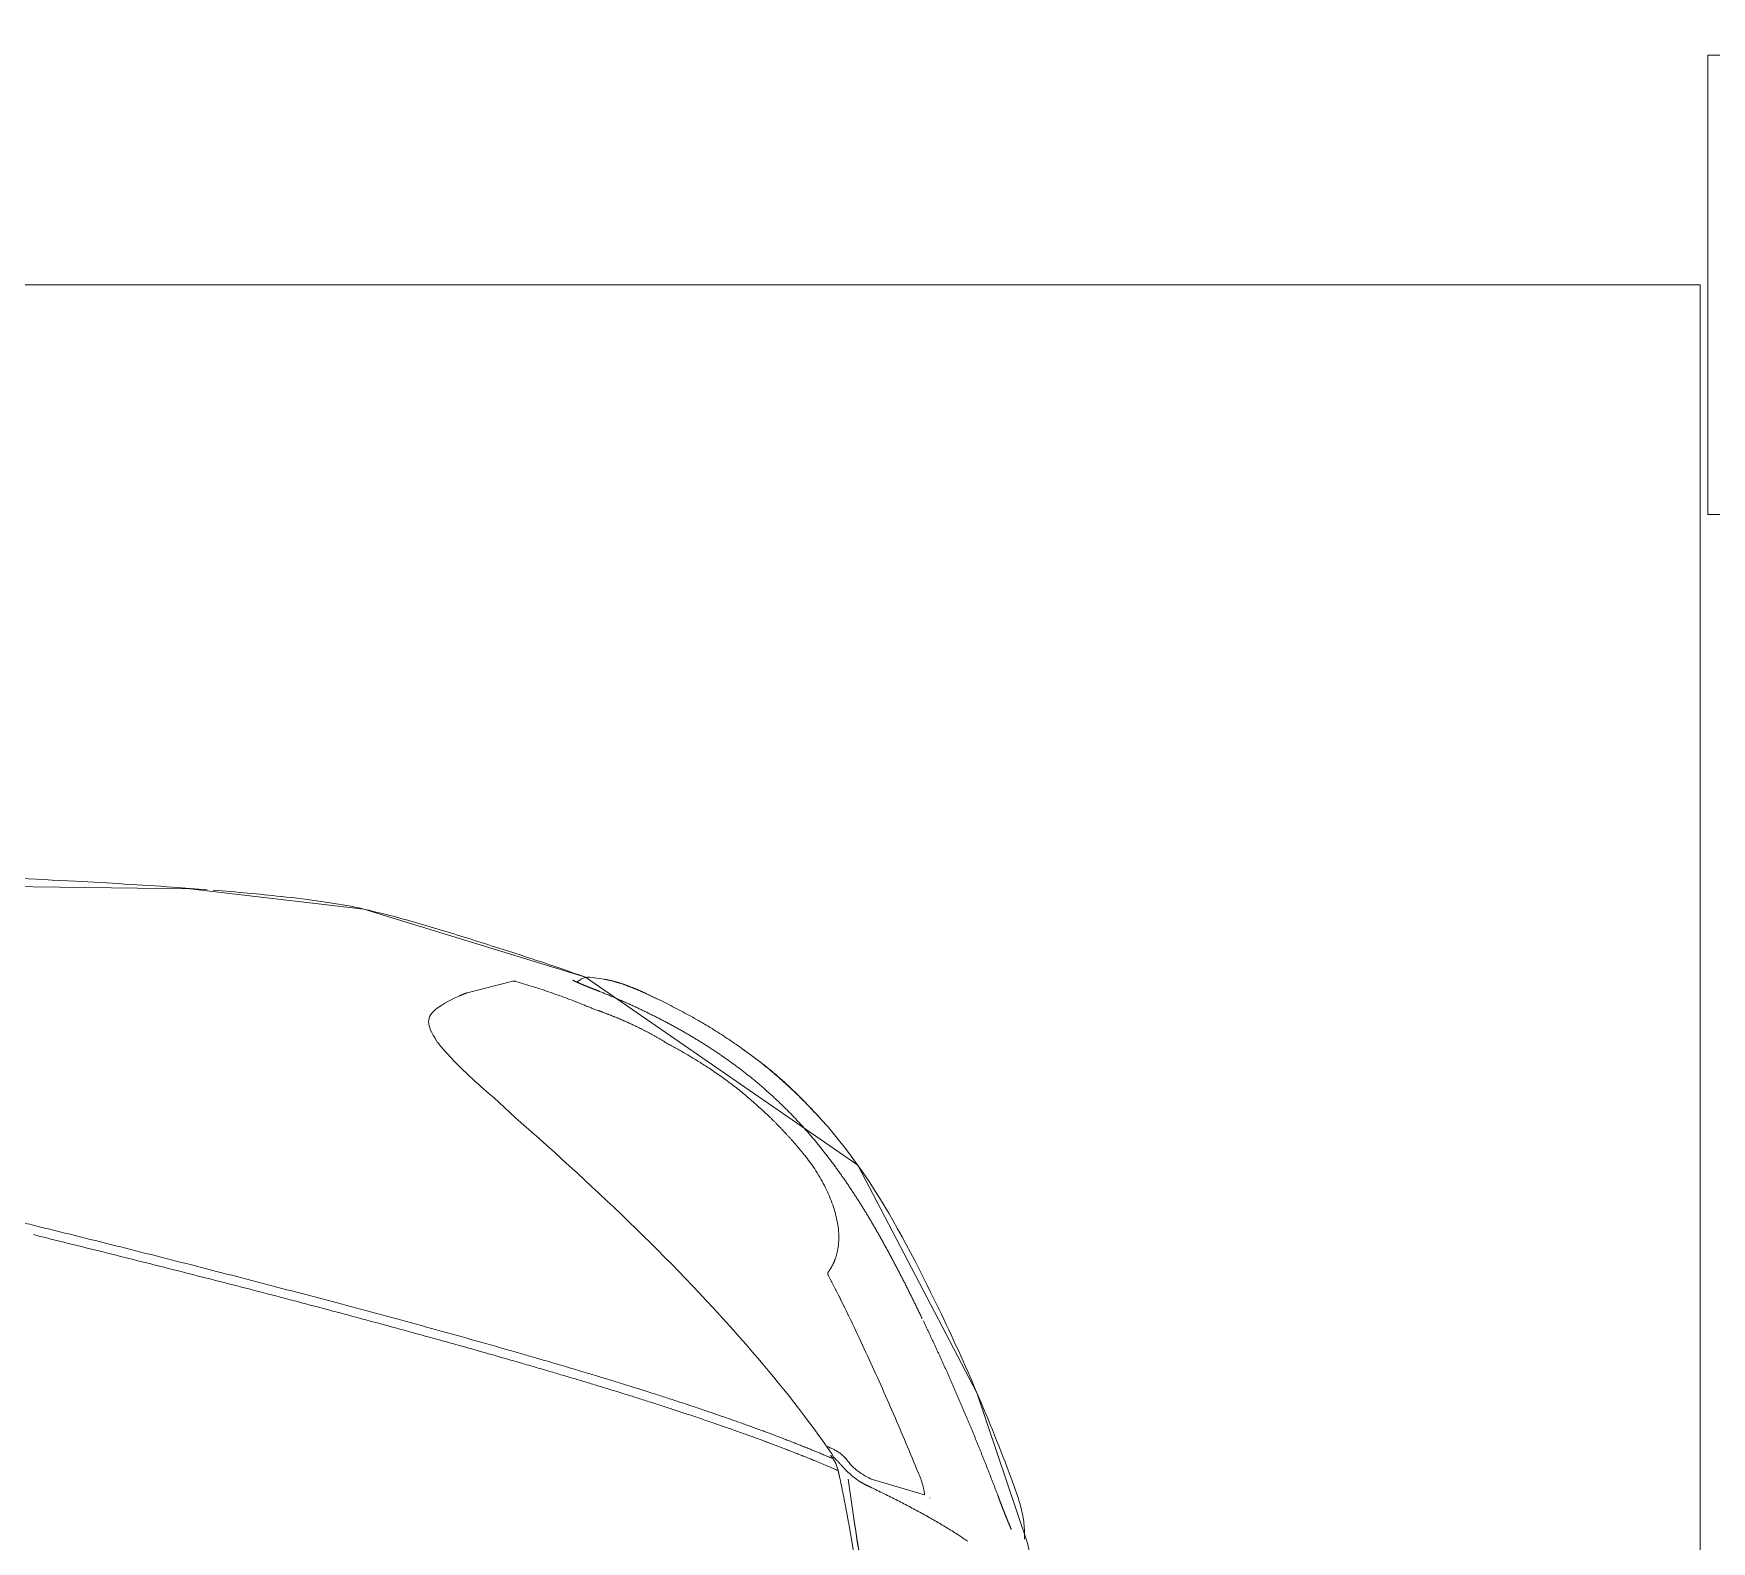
# Model space of a CAD drawing. Header units: metres. Extents: x -13933 to 152404, y -7861 to 21912.
# Drawn here: x 111914.4 to 112024, y 2080.5 to 2179 of the extents above; entities that cross this region are included whole.
import ezdxf
from ezdxf.xclip import XClip

# ---------------------------------------------------------------- set-up
doc = ezdxf.new("R2010")
doc.units = ezdxf.units.M
doc.header["$LTSCALE"] = 100
doc.header["$MEASUREMENT"] = 0
doc.header["$XCLIPFRAME"] = 0
doc.layers.get('0').update_dxf_attribs({"color": 9, "lineweight": 9})
for name, color, linetype, lineweight in [('04', 9, 'Continuous', 9), ('06D', 9, 'Continuous', 9), ('40M', 9, 'Continuous', 9)]:
    doc.layers.add(name, color=color, linetype=linetype, lineweight=lineweight)

# ---------------------------------------------------------------- blocks, each defined once
blk = doc.blocks.new('p-araba-polo')
for p, q in [((0.1556, -0.3961), (0.1593, -0.4217)), ((0.1094, -0.4114), (0.1433, -0.4214)), ((0.1683, -0.4355), (0.17, -0.4382)), ((0.172, -0.4427), (0.1727, -0.4429)), ((0.1727, -0.4429), (0.1735, -0.4432)), ((0.3712, -0.653), (0.3749, -0.6562)), ((0.3749, -0.6562), (0.3764, -0.6575)), ((0.3875, -0.668), (0.3764, -0.6575)), ((0.4278, -0.7293), (0.4248, -0.7314)), ((0.4081, -0.7394), (0.3783, -0.7469)), ((0.3189, -0.7483), (0.328, -0.7495)), ((0.3334, -0.7485), (0.3346, -0.7476)), ((0.3344, -0.7478), (0.3365, -0.7464))]:
    blk.add_line(p, q)
at = {"flags": 128}
for points in [[(0.3874, -0.668), (0.3906, -0.6707), (0.3938, -0.6734)], [(0.4171, -0.6952), (0.4181, -0.6962), (0.4193, -0.6975), (0.4207, -0.699)], [(0.427, -0.7064), (0.4277, -0.7072), (0.4282, -0.7081)]]:
    blk.add_lwpolyline(points, dxfattribs=at)
for points, degree in [([(0.1535, -0.3825), (0.1532, -0.3809), (0.1529, -0.3793), (0.1527, -0.3776), (0.1524, -0.376), (0.1522, -0.3743), (0.1519, -0.3727), (0.1516, -0.371)], 7), ([(0.1554, -0.3724), (0.157, -0.3826), (0.1588, -0.3928), (0.1607, -0.403), (0.1627, -0.4132), (0.1648, -0.423)], 5), ([(0.1556, -0.3961), (0.1553, -0.3942), (0.155, -0.3923), (0.1546, -0.3903), (0.1543, -0.3884), (0.154, -0.3864), (0.1538, -0.3845), (0.1535, -0.3825)], 7), ([(0.053, -0.3896), (0.0528, -0.3896), (0.0527, -0.3894), (0.0526, -0.3892), (0.0526, -0.389), (0.0526, -0.3888)], 5), ([(0.0615, -0.4113), (0.0603, -0.4081), (0.0591, -0.4049), (0.0579, -0.4017), (0.0566, -0.3984), (0.0553, -0.3951), (0.0539, -0.3919), (0.0526, -0.3888)], 7), ([(0.0616, -0.4115), (0.0615, -0.4115), (0.0614, -0.4115), (0.0614, -0.4115), (0.0615, -0.4114), (0.0615, -0.4113)], 5), ([(0.0616, -0.4115), (0.0615, -0.4115), (0.0614, -0.4115), (0.0614, -0.4115), (0.0615, -0.4114), (0.0615, -0.4113)], 5), ([(0.1101, -0.5251), (0.1025, -0.5092), (0.0951, -0.4931), (0.0879, -0.477), (0.081, -0.4607), (0.0743, -0.4443), (0.0678, -0.4279), (0.0615, -0.4113)], 7), ([(0.1058, -0.4093), (0.1058, -0.4093), (0.1058, -0.4094), (0.1058, -0.4094), (0.1058, -0.4094), (0.1058, -0.4094), (0.1058, -0.4094), (0.1058, -0.4094)], 7), ([(0.1058, -0.4093), (0.1058, -0.4094), (0.1058, -0.4094), (0.1058, -0.4094)], 3), ([(0.1449, -0.4166), (0.1466, -0.4174), (0.1484, -0.4183), (0.1502, -0.4192), (0.152, -0.4203), (0.1537, -0.4215), (0.1553, -0.4228)], 6), ([(0.0527, -0.4224), (0.0527, -0.4224), (0.0527, -0.4223)], 2), ([(0.0527, -0.4223), (0.0527, -0.4224), (0.0527, -0.4224)], 2), ([(0.0527, -0.4224), (0.0668, -0.4598), (0.0826, -0.4968), (0.0999, -0.5329)], 3), ([(0.1531, -0.4271), (0.1538, -0.4277), (0.1545, -0.4282), (0.1552, -0.4288), (0.1558, -0.4294), (0.1564, -0.43), (0.157, -0.4306), (0.1576, -0.4313)], 7), ([(0.1658, -0.4273), (0.1656, -0.4265), (0.1654, -0.4256), (0.1652, -0.4247), (0.165, -0.4239), (0.1648, -0.423)], 5), ([(0.1658, -0.4273), (0.1921, -0.4388), (0.2207, -0.4497), (0.2508, -0.4602), (0.2818, -0.4704), (0.3133, -0.4801), (0.3453, -0.4896), (0.3777, -0.4989)], 7), ([(0.1619, -0.4288), (0.1628, -0.4298), (0.1636, -0.4307), (0.1644, -0.4316), (0.1652, -0.4325), (0.166, -0.4334), (0.1668, -0.4342)], 6), ([(0.1668, -0.4342), (0.1658, -0.4332), (0.1648, -0.4321), (0.1639, -0.431), (0.163, -0.43), (0.1619, -0.4288)], 5), ([(0.1706, -0.4373), (0.1701, -0.4365), (0.1696, -0.4358), (0.1691, -0.435)], 3), ([(0.3769, -0.5048), (0.3446, -0.4956), (0.3126, -0.4861), (0.2815, -0.4765), (0.2514, -0.4666), (0.2221, -0.4565), (0.1943, -0.4459), (0.1691, -0.435)], 7), ([(0.1706, -0.4373), (0.1703, -0.4368), (0.17, -0.4364), (0.1697, -0.4359), (0.1693, -0.4355), (0.1691, -0.435)], 5), ([(0.1699, -0.4417), (0.1707, -0.4421), (0.1715, -0.4424), (0.1724, -0.4428)], 3), ([(0.1724, -0.4428), (0.1717, -0.4425), (0.171, -0.4422), (0.1703, -0.4419)], 3), ([(0.1731, -0.4427), (0.173, -0.4429), (0.1729, -0.443), (0.1727, -0.4429), (0.1726, -0.4429), (0.1724, -0.4428)], 5), ([(0.1724, -0.4428), (0.1726, -0.4429), (0.1727, -0.4429), (0.1729, -0.443), (0.173, -0.4429), (0.1731, -0.4427)], 5), ([(0.1724, -0.4428), (0.1726, -0.4429), (0.1728, -0.443), (0.1729, -0.443), (0.1731, -0.4431), (0.1733, -0.4432), (0.1735, -0.4432)], 6), ([(0.1724, -0.4428), (0.1727, -0.443), (0.1731, -0.4431), (0.1735, -0.4432)], 3), ([(0.1553, -0.521), (0.1585, -0.5277), (0.1618, -0.5344), (0.1652, -0.5411), (0.1685, -0.5478), (0.172, -0.5544)], 5), ([(0.0999, -0.5329), (0.0999, -0.5329), (0.1, -0.5328)], 2), ([(0.1, -0.5328), (0.0999, -0.5329), (0.0999, -0.5329)], 2), ([(0.1949, -0.6585), (0.1794, -0.6422), (0.1652, -0.6246), (0.1526, -0.6059), (0.1412, -0.5866), (0.1306, -0.5668), (0.1206, -0.5469), (0.1109, -0.5267)], 7), ([(0.1721, -0.5572), (0.1688, -0.5617), (0.1665, -0.5669), (0.1652, -0.5727), (0.165, -0.5788), (0.1656, -0.585)], 5), ([(0.172, -0.5544), (0.1723, -0.555), (0.1726, -0.5556), (0.1728, -0.5563), (0.1724, -0.5568), (0.1721, -0.5572)], 5), ([(1.0396, -0.6705), (0.9891, -0.6587), (0.9388, -0.647), (0.8888, -0.6352), (0.839, -0.6234), (0.7894, -0.6115), (0.7401, -0.5995), (0.6909, -0.5874)], 7), ([(0.1875, -0.633), (0.1921, -0.6388), (0.1969, -0.6443), (0.2018, -0.6497), (0.2069, -0.6548), (0.2121, -0.6598)], 5), ([(0.3712, -0.6529), (0.3712, -0.6531), (0.3712, -0.6531), (0.3714, -0.6529)], 3), ([(0.3749, -0.6561), (0.3748, -0.6562), (0.3749, -0.6563), (0.375, -0.6562)], 3), ([(0.3749, -0.6561), (0.3748, -0.6562), (0.3749, -0.6563), (0.375, -0.6562)], 3), ([(0.3756, -0.655), (0.3756, -0.655), (0.3756, -0.655), (0.3756, -0.655), (0.3756, -0.655), (0.3756, -0.655)], 5), ([(0.3756, -0.655), (0.3756, -0.655), (0.3756, -0.655), (0.3756, -0.655), (0.3756, -0.655), (0.3756, -0.655)], 5), ([(0.195, -0.6586), (0.1949, -0.6586), (0.1949, -0.6586), (0.1949, -0.6586), (0.1949, -0.6585), (0.1949, -0.6585)], 5), ([(0.3217, -0.7403), (0.3016, -0.7322), (0.2819, -0.7231), (0.2626, -0.713), (0.244, -0.7016), (0.2263, -0.6886), (0.21, -0.6742), (0.1949, -0.6585)], 7), ([(0.3876, -0.668), (0.3876, -0.668), (0.3875, -0.668), (0.3874, -0.668)], 3), ([(0.3874, -0.668), (0.3875, -0.668), (0.3875, -0.668), (0.3875, -0.668), (0.3876, -0.668), (0.3876, -0.668)], 5), ([(0.3938, -0.6734), (0.3987, -0.6777), (0.4036, -0.682), (0.4082, -0.6864)], 3), ([(0.4082, -0.6864), (0.4113, -0.6894), (0.4143, -0.6923), (0.4171, -0.6952)], 3), ([(0.4207, -0.699), (0.423, -0.7016), (0.4252, -0.704), (0.427, -0.7064)], 3), ([(0.2765, -0.7057), (0.2764, -0.7057), (0.2762, -0.7056), (0.2761, -0.7056), (0.276, -0.7055), (0.276, -0.7054)], 5), ([(0.2765, -0.7057), (0.2764, -0.7057), (0.2762, -0.7056), (0.2761, -0.7056), (0.276, -0.7055), (0.276, -0.7054)], 5), ([(0.3195, -0.7266), (0.3131, -0.7243), (0.3067, -0.7217), (0.3004, -0.7189), (0.2941, -0.7159), (0.288, -0.7127), (0.2819, -0.7091), (0.276, -0.7054)], 7), ([(0.4282, -0.7081), (0.4316, -0.7131), (0.4335, -0.7174), (0.4334, -0.7204)], 3), ([(0.4334, -0.7204), (0.4334, -0.7239), (0.4311, -0.7269), (0.4278, -0.7293)], 3), ([(0.2817, -0.7343), (0.2817, -0.7343), (0.2818, -0.7344), (0.2818, -0.7344)], 3), ([(0.3228, -0.7278), (0.322, -0.7276), (0.3213, -0.7275), (0.3207, -0.7272), (0.3201, -0.7269), (0.3195, -0.7266)], 5), ([(0.3228, -0.7278), (0.322, -0.7276), (0.3213, -0.7275), (0.3207, -0.7272), (0.3201, -0.7269), (0.3195, -0.7266)], 5), ([(0.3291, -0.7303), (0.3291, -0.7303), (0.3291, -0.7303), (0.3291, -0.7303), (0.3291, -0.7303), (0.3291, -0.7303), (0.3291, -0.7303), (0.3291, -0.7303), (0.3291, -0.7303), (0.3291, -0.7303)], 9), ([(0.3291, -0.7303), (0.3291, -0.7303), (0.3292, -0.7304), (0.3293, -0.7304), (0.3293, -0.7304), (0.3294, -0.7304), (0.3294, -0.7304), (0.3295, -0.7304), (0.3296, -0.7305), (0.3296, -0.7305)], 9), ([(0.3296, -0.7305), (0.3296, -0.7305), (0.3295, -0.7304), (0.3294, -0.7304), (0.3294, -0.7304), (0.3293, -0.7304), (0.3293, -0.7304), (0.3292, -0.7304), (0.3291, -0.7303), (0.3291, -0.7303)], 9), ([(0.3317, -0.7313), (0.3315, -0.7313), (0.3314, -0.7312), (0.3314, -0.7312), (0.3314, -0.7312), (0.3314, -0.7312)], 5), ([(0.3317, -0.7313), (0.3315, -0.7313), (0.3314, -0.7312), (0.3314, -0.7312), (0.3314, -0.7312), (0.3314, -0.7312)], 5), ([(0.4248, -0.7314), (0.4196, -0.7347), (0.4139, -0.7373), (0.4081, -0.7394)], 3), ([(0.284, -0.7354), (0.2863, -0.7365), (0.2886, -0.7376), (0.2909, -0.7387)], 3), ([(0.291, -0.7387), (0.2909, -0.7387), (0.2909, -0.7387)], 2), ([(0.3189, -0.7483), (0.3138, -0.7474), (0.3089, -0.7461), (0.3042, -0.7445), (0.2997, -0.7427), (0.2953, -0.7407), (0.2909, -0.7387)], 6), ([(0.3392, -0.7476), (0.3378, -0.7469), (0.3359, -0.746), (0.3336, -0.745), (0.3308, -0.7439), (0.3278, -0.7427), (0.3247, -0.7415), (0.3217, -0.7403)], 7), ([(0.3218, -0.7403), (0.3218, -0.7403), (0.3217, -0.7404), (0.3217, -0.7403), (0.3217, -0.7403), (0.3217, -0.7403)], 5), ([(0.3217, -0.7403), (0.3217, -0.7403), (0.3217, -0.7404), (0.3217, -0.7404), (0.3218, -0.7403), (0.3218, -0.7403)], 5), ([(0.4081, -0.7394), (0.4089, -0.7391), (0.4097, -0.7388), (0.4106, -0.7385), (0.4114, -0.7382), (0.4122, -0.7378), (0.4131, -0.7375)], 6), ([(0.328, -0.7495), (0.3299, -0.7499), (0.3326, -0.7491), (0.3334, -0.7485)], 3), ([(0.3342, -0.7479), (0.3342, -0.7479), (0.3342, -0.7479), (0.3343, -0.7479), (0.3343, -0.7479), (0.3343, -0.7479)], 5), ([(0.3342, -0.7479), (0.3342, -0.7479), (0.3343, -0.7479), (0.3343, -0.7479)], 3), ([(0.3392, -0.7476), (0.3389, -0.7475), (0.3386, -0.7474), (0.3383, -0.7472), (0.3379, -0.747), (0.3377, -0.7468)], 5), ([(0.3392, -0.7476), (0.339, -0.7475), (0.3387, -0.7474), (0.3385, -0.7473), (0.3382, -0.7472), (0.338, -0.747)], 5), ([(0.3764, -0.7468), (0.3768, -0.7469), (0.3772, -0.747), (0.3776, -0.747), (0.378, -0.7469), (0.3783, -0.7469)], 5), ([(0.5299, -0.8023), (0.5443, -0.8039), (0.5588, -0.8052), (0.5741, -0.8064)], 3)]:
    blk.add_open_spline(points, degree=degree)
for points, degree, knots in [([(0.1516, -0.371), (0.1519, -0.373), (0.1526, -0.3768), (0.1532, -0.3806), (0.1535, -0.3825)], 3, [0, 0, 0, 0, 0.500002, 1, 1, 1, 1]), ([(0.044, -0.3824), (0.044, -0.3841), (0.0439, -0.3875), (0.0443, -0.3927), (0.0451, -0.3978), (0.0462, -0.4028), (0.0476, -0.4078), (0.0492, -0.4127), (0.0509, -0.4176), (0.0521, -0.4208), (0.0527, -0.4224)], 3, [0, 0, 0, 0, 0.124987, 0.249975, 0.374965, 0.49996, 0.624964, 0.749973, 0.874985, 1, 1, 1, 1]), ([(0.1449, -0.4166), (0.1418, -0.4151), (0.1357, -0.4122), (0.127, -0.4078), (0.1185, -0.4034), (0.1103, -0.399), (0.1024, -0.3945), (0.0949, -0.3901), (0.0878, -0.3856), (0.0833, -0.3826), (0.0811, -0.3811)], 3, [0, 0, 0, 0, 0.125001, 0.250002, 0.375002, 0.500003, 0.625003, 0.750002, 0.875001, 1, 1, 1, 1]), ([(0.1535, -0.3825), (0.1538, -0.3848), (0.1545, -0.3893), (0.1553, -0.3939), (0.1556, -0.3961)], 3, [0, 0, 0, 0, 0.499954, 1, 1, 1, 1]), ([(0.0615, -0.4113), (0.0608, -0.4095), (0.0594, -0.4057), (0.0572, -0.4), (0.0549, -0.3942), (0.0534, -0.3907), (0.0526, -0.3888)], 3, [0, 0, 0, 0, 0.242914, 0.490387, 0.743262, 1, 1, 1, 1]), ([(0.1135, -0.4261), (0.1129, -0.4247), (0.1118, -0.422), (0.1104, -0.4178), (0.1095, -0.414), (0.1094, -0.4122), (0.1094, -0.4114)], 3, [0, 0, 0, 0, 0.270369, 0.539534, 0.807022, 1, 1, 1, 1]), ([(0.1553, -0.4228), (0.1545, -0.4221), (0.1529, -0.4209), (0.1502, -0.4193), (0.1476, -0.4179), (0.1458, -0.417), (0.1449, -0.4166)], 3, [0, 0, 0, 0, 0.248986, 0.49846, 0.748736, 1, 1, 1, 1]), ([(0.1553, -0.521), (0.1524, -0.5147), (0.1464, -0.5022), (0.1379, -0.4833), (0.1296, -0.4643), (0.1214, -0.4453), (0.1161, -0.4325), (0.1135, -0.4261)], 3, [0, 0, 0, 0, 0.199959, 0.399928, 0.599921, 0.799944, 1, 1, 1, 1]), ([(0.1433, -0.4214), (0.145, -0.4222), (0.1483, -0.4238), (0.1515, -0.426), (0.1531, -0.4271)], 3, [0, 0, 0, 0, 0.500778, 1, 1, 1, 1]), ([(0.1531, -0.4271), (0.1539, -0.4278), (0.1555, -0.429), (0.1569, -0.4305), (0.1576, -0.4313)], 3, [0, 0, 0, 0, 0.5173, 1, 1, 1, 1]), ([(0.1619, -0.4288), (0.1608, -0.4277), (0.1586, -0.4255), (0.1564, -0.4237), (0.1553, -0.4228)], 3, [0, 0, 0, 0, 0.500116, 1, 1, 1, 1]), ([(0.1658, -0.4273), (0.1656, -0.4266), (0.1653, -0.4252), (0.165, -0.4237), (0.1648, -0.423)], 3, [0, 0, 0, 0, 0.499348, 1, 1, 1, 1]), ([(0.1691, -0.435), (0.1686, -0.4342), (0.1676, -0.4326), (0.1665, -0.43), (0.1661, -0.4282), (0.1658, -0.4273)], 3, [0, 0, 0, 0, 0.333479, 0.665683, 1, 1, 1, 1]), ([(0.1576, -0.4313), (0.1582, -0.4321), (0.1596, -0.4337), (0.1616, -0.4362), (0.1632, -0.4376), (0.1641, -0.4383)], 3, [0, 0, 0, 0, 0.335072, 0.667573, 1, 1, 1, 1]), ([(0.1641, -0.4383), (0.1647, -0.4387), (0.1659, -0.4396), (0.1678, -0.4407), (0.1692, -0.4414), (0.1699, -0.4417)], 3, [0, 0, 0, 0, 0.333542, 0.667239, 1, 1, 1, 1]), ([(0.1684, -0.4358), (0.1683, -0.4356), (0.1677, -0.4351), (0.1672, -0.4346), (0.1668, -0.4342)], 3, [0, 0, 0, 0, 0.227086, 1, 1, 1, 1]), ([(0.17, -0.4382), (0.1858, -0.4614), (0.2457, -0.5368), (0.3175, -0.6057), (0.3712, -0.653)], 3, [0, 0, 0, 0, 0.290843, 1, 1, 1, 1]), ([(0.6916, -0.5814), (0.6764, -0.5776), (0.6461, -0.5701), (0.6008, -0.5587), (0.5557, -0.5472), (0.5107, -0.5355), (0.4661, -0.5235), (0.4216, -0.5114), (0.3923, -0.5031), (0.3777, -0.4989)], 3, [0, 0, 0, 0, 0.142912, 0.285805, 0.428682, 0.57154, 0.714362, 0.857157, 1, 1, 1, 1]), ([(0.3769, -0.5048), (0.3854, -0.5073), (0.4025, -0.5121), (0.4283, -0.5193), (0.4542, -0.5264), (0.4802, -0.5334), (0.5063, -0.5403), (0.5325, -0.5472), (0.5587, -0.554), (0.5851, -0.5608), (0.6115, -0.5675), (0.6379, -0.5742), (0.6644, -0.5808), (0.6821, -0.5852), (0.6909, -0.5874)], 3, [0, 0, 0, 0, 0.083342, 0.166682, 0.25, 0.333306, 0.416615, 0.499936, 0.583268, 0.666606, 0.749946, 0.83329, 0.916643, 1, 1, 1, 1]), ([(0.172, -0.5544), (0.1691, -0.5489), (0.1634, -0.5378), (0.158, -0.5266), (0.1553, -0.521)], 3, [0, 0, 0, 0, 0.499946, 1, 1, 1, 1]), ([(0.0999, -0.5329), (0.1137, -0.5611), (0.1417, -0.6167), (0.1884, -0.6724), (0.2204, -0.6972), (0.2284, -0.7028)], 3, [0, 0, 0, 0, 0.436314, 0.862947, 1, 1, 1, 1]), ([(0.1721, -0.5572), (0.1723, -0.557), (0.1726, -0.5565), (0.1725, -0.5554), (0.1722, -0.5547), (0.172, -0.5544)], 3, [0, 0, 0, 0, 0.34173, 0.655167, 1, 1, 1, 1]), ([(0.1811, -0.6243), (0.18, -0.6226), (0.1777, -0.619), (0.1747, -0.6135), (0.172, -0.6079), (0.1698, -0.6023), (0.1679, -0.5965), (0.1664, -0.5907), (0.1659, -0.5869), (0.1656, -0.585)], 3, [0, 0, 0, 0, 0.14287, 0.285738, 0.428603, 0.571464, 0.714319, 0.857165, 1, 1, 1, 1]), ([(0.1875, -0.633), (0.1864, -0.6316), (0.1842, -0.6288), (0.1821, -0.6258), (0.1811, -0.6243)], 3, [0, 0, 0, 0, 0.500031, 1, 1, 1, 1]), ([(0.1774, -0.6572), (0.18, -0.6601), (0.1853, -0.6658), (0.1936, -0.6741), (0.2022, -0.6821), (0.2111, -0.6897), (0.2203, -0.697), (0.2298, -0.7039), (0.2395, -0.7105), (0.2494, -0.7168), (0.2595, -0.7227), (0.2698, -0.7283), (0.2803, -0.7337), (0.2874, -0.737), (0.2909, -0.7387)], 3, [0, 0, 0, 0, 0.083333, 0.166665, 0.249997, 0.333329, 0.416662, 0.499995, 0.583328, 0.666661, 0.749996, 0.83333, 0.916665, 1, 1, 1, 1]), ([(0.2501, -0.6901), (0.2474, -0.6883), (0.2421, -0.6847), (0.2343, -0.679), (0.2268, -0.6729), (0.2194, -0.6665), (0.2145, -0.662), (0.2121, -0.6598)], 3, [0, 0, 0, 0, 0.200084, 0.400065, 0.600042, 0.800036, 1, 1, 1, 1]), ([(0.2762, -0.7056), (0.2741, -0.7045), (0.2697, -0.7021), (0.2632, -0.6983), (0.2566, -0.6943), (0.2523, -0.6915), (0.2501, -0.6901)], 3, [0, 0, 0, 0, 0.240377, 0.493552, 0.746754, 1, 1, 1, 1]), ([(0.3314, -0.7312), (0.3306, -0.7308), (0.3289, -0.7302), (0.3265, -0.7292), (0.3241, -0.7283), (0.3217, -0.7274), (0.3202, -0.7269), (0.3195, -0.7266)], 3, [0, 0, 0, 0, 0.19886, 0.400952, 0.606006, 0.809658, 1, 1, 1, 1]), ([(0.3764, -0.7468), (0.3726, -0.7457), (0.3649, -0.7434), (0.3536, -0.7396), (0.3424, -0.7356), (0.3351, -0.7327), (0.3314, -0.7312)], 3, [0, 0, 0, 0, 0.250001, 0.500002, 0.750003, 1, 1, 1, 1]), ([(0.2909, -0.7387), (0.2938, -0.74), (0.2996, -0.7426), (0.3085, -0.7459), (0.3146, -0.7476), (0.3178, -0.7481)], 3, [0, 0, 0, 0, 0.333411, 0.666747, 1, 1, 1, 1]), ([(0.3308, -0.7495), (0.3436, -0.7542), (0.3636, -0.7609), (0.3938, -0.7706), (0.4254, -0.7806), (0.4544, -0.789), (0.4711, -0.793), (0.4757, -0.7941)], 3, [0, 0, 0, 0, 0.260213, 0.420209, 0.662967, 0.897224, 1, 1, 1, 1]), ([(0.4758, -0.7941), (0.4779, -0.7946), (0.4931, -0.7978), (0.5106, -0.8003), (0.5297, -0.8023)], 3, [0, 0, 0, 0, 0.124213, 1, 1, 1, 1]), ([(0.578, -0.8067), (0.5852, -0.8073), (0.6136, -0.8094), (0.6943, -0.8142), (0.7938, -0.8181), (0.9022, -0.8216), (0.9869, -0.8238), (1.0486, -0.8241), (1.0808, -0.8236)], 3, [0, 0, 0, 0, 0.049552, 0.182368, 0.511137, 0.607099, 0.78604, 1, 1, 1, 1]), ([(0.5894, -0.8074), (0.5894, -0.8074), (0.5894, -0.8074), (0.5894, -0.8074), (0.5894, -0.8074), (0.5894, -0.8074), (0.5894, -0.8074), (0.5894, -0.8074), (0.5894, -0.8074), (0.5894, -0.8074), (0.5894, -0.8074), (0.5894, -0.8074), (0.5894, -0.8074), (0.5894, -0.8074), (0.5894, -0.8074)], 7, [0, 0, 0, 0, 0, 0, 0, 0, 1, 1, 1, 1, 1, 1, 1, 1, 1, 1, 1, 1, 1, 1, 1])]:
    blk.add_open_spline(points, degree=degree, knots=knots)
at = {"layer": '40M'}
blk.add_lwpolyline([(2.4946, 0.8171), (1.4623, 0.8171), (0.9458, 0.8223), (0.578, 0.8067), (0.3308, 0.7495), (0.3178, 0.7481), (0.2298, 0.7039), (0.1529, 0.6267), (0.0785, 0.486), (0.0318, 0.348), (0.0198, 0.2967), (0.0036, 0.1306), (0.0036, -0.1306), (0.0165, -0.267), (0.042, -0.3799), (0.0751, -0.4781), (0.1529, -0.6267), (0.3308, -0.7495), (0.4757, -0.7941), (0.5894, -0.8074), (1.2716, -0.8161), (2.3409, -0.8207), (2.6666, -0.8118)], dxfattribs=at)
blk = doc.blocks.new('ARKTOS')
for p, q in [((-8, -5), (-8, 5)), ((-3, 0), (-13, 0))]:
    blk.add_line(p, q)
at = {"linetype": 'ByBlock'}
for points in [[(0, -11.83, 0.363965), (1.65, -13.8), (11.44, -15.53, 0.029047), (11.67, -15.56), (26.26, -16.41, 0.033251), (26.53, -16.41), (43.16, -15.17, 0.392539), (45.01, -13.17), (45.01, 13.17, 0.392539), (43.16, 15.17), (26.53, 16.41, 0.033251), (26.26, 16.41), (11.67, 15.56, 0.029047), (11.44, 15.53), (1.65, 13.8, 0.047994), (0, 12.97), (0, -11.83)], [(0, -11.83, 0.229142), (0.76, -13.4, 0.044394)]]:
    blk.add_lwpolyline(points, format="xyb", dxfattribs=at)
blk.add_lwpolyline([(-20.5, 15), (4.5, 15), (4.5, -15), (-20.5, -15)], close=True)
blk.add_circle((-8, 0), 3)
blk = doc.blocks.new('p-vw-catiaydinlatmaelemanlari')
at = {"layer": '06D', "linetype": 'ByBlock', "xscale": -1, "rotation": 270}
blk.add_blockref('ARKTOS', (31879.39, 868.5), dxfattribs=at)

msp = doc.modelspace()

# ---------------------------------------------------------------- linework, layer by layer
at = {"layer": '06D'}
msp.add_lwpolyline([(112023.31, 2162.62), (112023.31, 1912.62), (111523.31, 1912.62), (111523.31, 2162.62)], close=True, dxfattribs=at)

# ---------------------------------------------------------------- block references
at = {"rotation": 269.9999999998917}
msp.add_blockref('p-vw-catiaydinlatmaelemanlari', (111175.81, 34042.01), dxfattribs=at)
at = {"layer": '04'}
ref = msp.add_blockref('p-araba-polo', (111983.55, 2042.44), dxfattribs=dict(at, xscale=100, yscale=100, zscale=100, rotation=179.9999999998917))
XClip(ref).set_block_clipping_path([(-0.0924763951, -0.9835002962), (4.0650970395, 0.9845199444)])

doc.saveas('drawing.dxf')
